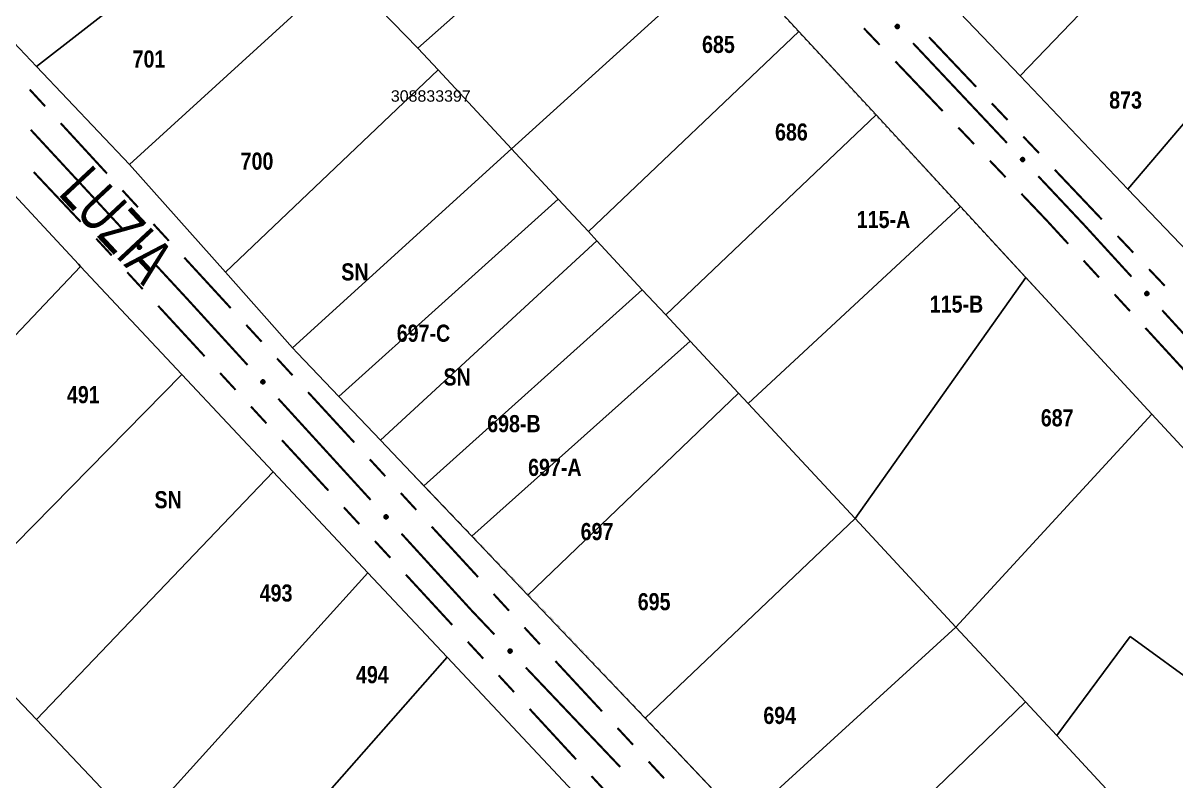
# Model space of a CAD drawing. Extents: x 201549 to 203722, y 4857623 to 4859778.
# Drawn here: x 202833.5 to 202934.5, y 4858738.3 to 4858804.6 of the extents above; entities that cross this region are included whole.
import ezdxf
from ezdxf.enums import TextEntityAlignment as Align

# ---------------------------------------------------------------- set-up
doc = ezdxf.new("R2010")
doc.units = 0
doc.header["$LTSCALE"] = 1.5
doc.header["$MEASUREMENT"] = 0
for name, color, linetype in [('CD-MALHA-LOTES', 40, 'CONTINUOUS'), ('CD_TXT_QUADRA', 1, 'CONTINUOUS'), ('RU-QUADRAS', 6, 'CONTINUOUS'), ('SV-EIXO-RUA-N-PAV', 6, 'CONTINUOUS'), ('SV-RUA-NAO-PAV-S-GUIA-C-GUIA', 7, 'CONTINUOUS'), ('SV-TXT-RUA-N-PAV-S-GUIA-C-GUIA', 7, 'CONTINUOUS'), ('Th_NmrPort', 1, 'CONTINUOUS')]:
    doc.layers.add(name, color=color, linetype=linetype)
doc.styles.add('ARIAL', font='ARIAL.TTF')
doc.styles.add('MONOTXT', font='ARIAL.TTF', dxfattribs={"height": 0.2})
doc.styles.get("Standard").update_dxf_attribs({"font": 'swisscbo.ttf'})

msp = doc.modelspace()

# ---------------------------------------------------------------- linework, layer by layer
at = {"layer": 'CD-MALHA-LOTES', "linetype": 'Continuous'}
for p, q in [((202817.71, 4858818.74), (202834.73, 4858800.82)), ((202887.16, 4858819.38), (202868.12, 4858802.43)), ((202920.84, 4858800), (202937.64, 4858817.46)), ((202834.73, 4858800.82), (202854.62, 4858816.31)), ((202876.32, 4858793.61), (202895.19, 4858810.73)), ((202901.48, 4858803.9), (202895.19, 4858810.73)), ((202861.5, 4858809.25), (202842.88, 4858792.25)), ((202868.12, 4858802.43), (202862.17, 4858808.56)), ((202913.31, 4858807.9), (202920.84, 4858800)), ((202883.05, 4858786.37), (202901.48, 4858803.9)), ((202908.23, 4858796.58), (202901.48, 4858803.9)), ((202869.89, 4858800.53), (202868.12, 4858802.43)), ((202842.88, 4858792.25), (202834.73, 4858800.82)), ((202851.27, 4858782.82), (202869.89, 4858800.53)), ((202869.89, 4858800.53), (202876.32, 4858793.61)), ((202920.84, 4858800), (202930.29, 4858790.07)), ((202930.29, 4858790.07), (202938.33, 4858799.57)), ((202889.82, 4858779.07), (202908.23, 4858796.58)), ((202915.62, 4858788.56), (202908.23, 4858796.58)), ((202857.15, 4858776.2), (202876.32, 4858793.61)), ((202880.4, 4858789.21), (202876.32, 4858793.61)), ((202838.39, 4858783.5), (202829.26, 4858793.34)), ((202842.88, 4858792.25), (202851.27, 4858782.82)), ((202930.29, 4858790.07), (202938.47, 4858781.5)), ((202861.2, 4858771.92), (202880.4, 4858789.21)), ((202880.4, 4858789.21), (202883.05, 4858786.37)), ((202897.04, 4858771.31), (202915.62, 4858788.56)), ((202921.34, 4858782.35), (202915.62, 4858788.56)), ((202883.79, 4858785.57), (202883.05, 4858786.37)), ((202864.83, 4858768.1), (202883.79, 4858785.57)), ((202883.79, 4858785.57), (202887.77, 4858781.28)), ((202817.83, 4858761.43), (202838.57, 4858783.31)), ((202838.57, 4858783.31), (202838.39, 4858783.5)), ((202847.44, 4858773.86), (202838.57, 4858783.31)), ((202851.27, 4858782.82), (202857.15, 4858776.2)), ((202906.4, 4858761.24), (202921.34, 4858782.35)), ((202932.38, 4858770.38), (202921.34, 4858782.35)), ((202868.65, 4858764.09), (202887.77, 4858781.28)), ((202887.77, 4858781.28), (202889.82, 4858779.07)), ((202889.82, 4858779.07), (202891.97, 4858776.76)), ((202857.15, 4858776.2), (202857.58, 4858775.72)), ((202891.97, 4858776.76), (202872.83, 4858759.7)), ((202891.97, 4858776.76), (202896.19, 4858772.22)), ((202857.58, 4858775.72), (202861.2, 4858771.92)), ((202826.37, 4858752.42), (202847.44, 4858773.86)), ((202855.45, 4858765.32), (202847.44, 4858773.86)), ((202877.75, 4858754.53), (202896.19, 4858772.22)), ((202896.19, 4858772.22), (202897.04, 4858771.31)), ((202861.2, 4858771.92), (202864.83, 4858768.1)), ((202897.04, 4858771.31), (202906.4, 4858761.24)), ((202915.23, 4858751.73), (202932.38, 4858770.38)), ((202950.96, 4858750.21), (202932.38, 4858770.38)), ((202864.83, 4858768.1), (202868.65, 4858764.09)), ((202834.72, 4858743.63), (202855.45, 4858765.32)), ((202863.74, 4858756.49), (202855.45, 4858765.32)), ((202872.83, 4858759.7), (202868.65, 4858764.09)), ((202906.4, 4858761.24), (202888.01, 4858743.75)), ((202915.23, 4858751.73), (202906.4, 4858761.24)), ((202872.83, 4858759.7), (202877.75, 4858754.53)), ((202843.63, 4858734.24), (202863.74, 4858756.49)), ((202870.68, 4858749.09), (202863.74, 4858756.49)), ((202888.01, 4858743.75), (202877.75, 4858754.53)), ((202826.37, 4858752.42), (202834.72, 4858743.63)), ((202896.58, 4858734.74), (202915.23, 4858751.73)), ((202915.23, 4858751.73), (202921.31, 4858745.19)), ((202924.05, 4858742.24), (202930.49, 4858750.92)), ((202930.49, 4858750.92), (202944.61, 4858740.57)), ((202850.87, 4858726.6), (202870.68, 4858749.09)), ((202885.27, 4858733.55), (202870.68, 4858749.09)), ((202903.25, 4858727.73), (202921.31, 4858745.19)), ((202921.31, 4858745.19), (202924.05, 4858742.24)), ((202841.94, 4858736.02), (202834.72, 4858743.63)), ((202888.01, 4858743.75), (202896.58, 4858734.74)), ((202924.05, 4858742.24), (202928.73, 4858737.2))]:
    msp.add_line(p, q, dxfattribs=at)
at = {"layer": 'RU-QUADRAS', "linetype": 'Continuous'}
for points in [[(202833.56, 4858893.5, 0.01, 0.01, 0), (202859.34, 4858938.88, 0.01, 0.01, 0), (202894.55, 4858898.22, 0.01, 0.01, 0), (202912.36, 4858880.37, 0.01, 0.01, 0), (202944.78, 4858844.65, 0.01, 0.01, 0), (202990.3, 4858800.99, 0.01, 0.01, 0), (202962.14, 4858756.66, 0.01, 0.01, 0), (202897.34, 4858824.65, 0.01, 0.01, 0), (202869.4, 4858853.15, 0.01, 0.01, 0)], [(202691.76, 4858854.16, 0.01, 0.01, 0), (202714.06, 4858882.27, 0.01, 0.01, 0), (202711.74, 4858884.62, 0.01, 0.01, 0), (202727.86, 4858902.33, 0.01, 0.01, 0), (202838.39, 4858783.5, 0.01, 0.01, 0), (202894.7, 4858723.5, 0.01, 0.01, 0), (202921.51, 4858692.53, 0.01, 0.01, 0), (202903.46, 4858666.12, 0.01, 0.01, 0), (202902.04, 4858667.88, 0.01, 0.01, 0), (202888.64, 4858647.32, 0.01, 0.01, 0), (202830.24, 4858705.67, 0.01, 0.01, 0), (202713, 4858831.99, 0.01, 0.01, 0)], [(202791.77, 4858846.04, 0.01, 0.01, 0), (202826.56, 4858880.91, 0.01, 0.01, 0), (202868.5, 4858839.49, 0.01, 0.01, 0), (202950.96, 4858750.21, 0.01, 0.01, 0), (202944.61, 4858740.57, 0.01, 0.01, 0), (202949.2, 4858737.21, 0.01, 0.01, 0), (202944.37, 4858730.36, 0.01, 0.01, 0), (202942, 4858732.1, 0.01, 0.01, 0), (202929.25, 4858712.99, 0.01, 0.01, 0), (202931.6, 4858710.9, 0.01, 0.01, 0), (202925.06, 4858704.36, 0.01, 0.01, 0.0049778174), (202857.58, 4858775.72, 0.01, 0.01, 0), (202842.88, 4858792.25, 0.01, 0.01, 0)], [(202661.4, 4858799.58, 0.01, 0.01, 0), (202688.71, 4858841.53, 0.01, 0.01, 0), (202804.15, 4858719.63, 0.01, 0.01, 0), (202884.93, 4858635.86, 0.01, 0.01, 0), (202855.53, 4858589.33, 0.01, 0.01, 0.002334857)]]:
    msp.add_lwpolyline(points, format="xyseb", close=True, dxfattribs=at)
at = {"layer": 'SV-EIXO-RUA-N-PAV'}
for points in [[(202910.117061, 4858804.14684), (202910.068159, 4858804.147628), (202910.026291, 4858804.158306), (202909.993935, 4858804.177262), (202909.96971, 4858804.201469), (202909.947716, 4858804.229025), (202909.931672, 4858804.261699), (202909.921897, 4858804.301909), (202909.922343, 4858804.35097), (202909.9361, 4858804.39314), (202909.952988, 4858804.425856), (202909.976775, 4858804.45257), (202910.003902, 4858804.473487), (202910.038393, 4858804.489031), (202910.079238, 4858804.498539), (202910.12856, 4858804.496896), (202910.169534, 4858804.486147), (202910.20035, 4858804.466989), (202910.227054, 4858804.442906), (202910.249171, 4858804.414504), (202910.264736, 4858804.38234), (202910.274235, 4858804.341198), (202910.271968, 4858804.292538), (202910.261713, 4858804.251549), (202910.242994, 4858804.220473), (202910.218691, 4858804.194716), (202910.191321, 4858804.172321), (202910.159148, 4858804.154825), (202910.117061, 4858804.14684)], [(202921.082896, 4858792.49564), (202921.033994, 4858792.496428), (202920.992126, 4858792.507106), (202920.95977, 4858792.526062), (202920.935545, 4858792.550269), (202920.913552, 4858792.577825), (202920.897507, 4858792.610499), (202920.887732, 4858792.650709), (202920.888179, 4858792.69977), (202920.901935, 4858792.74194), (202920.918823, 4858792.774656), (202920.94261, 4858792.80137), (202920.969737, 4858792.822287), (202921.004228, 4858792.837831), (202921.045073, 4858792.847339), (202921.094395, 4858792.845696), (202921.135369, 4858792.834947), (202921.166185, 4858792.815789), (202921.192889, 4858792.791706), (202921.215006, 4858792.763304), (202921.230571, 4858792.73114), (202921.24007, 4858792.689998), (202921.237803, 4858792.641338), (202921.227548, 4858792.600349), (202921.208829, 4858792.569273), (202921.184526, 4858792.543516), (202921.157156, 4858792.521121), (202921.124983, 4858792.503625), (202921.082896, 4858792.49564)], [(202843.747297, 4858784.819942), (202843.698403, 4858784.821153), (202843.65663, 4858784.832193), (202843.624438, 4858784.851428), (202843.600424, 4858784.875843), (202843.578669, 4858784.903588), (202843.562908, 4858784.9364), (202843.553481, 4858784.976693), (202843.554352, 4858785.025748), (202843.568473, 4858785.067798), (202843.585642, 4858785.100367), (202843.609659, 4858785.126874), (202843.636966, 4858785.147556), (202843.671591, 4858785.162801), (202843.712517, 4858785.171955), (202843.761823, 4858785.169886), (202843.802702, 4858785.158782), (202843.833351, 4858785.139359), (202843.859846, 4858785.115046), (202843.881716, 4858785.086454), (202843.897002, 4858785.054156), (202843.906145, 4858785.012933), (202843.903458, 4858784.964296), (202843.892849, 4858784.923397), (202843.873862, 4858784.892484), (202843.849337, 4858784.866938), (202843.821774, 4858784.84478), (202843.789451, 4858784.827563), (202843.747297, 4858784.819942)], [(202931.96059, 4858780.764827), (202931.911704, 4858780.766318), (202931.869995, 4858780.777596), (202931.837914, 4858780.797016), (202931.814039, 4858780.821568), (202931.792444, 4858780.849437), (202931.77687, 4858780.882339), (202931.767674, 4858780.922684), (202931.768826, 4858780.971734), (202931.783187, 4858781.013702), (202931.800543, 4858781.046173), (202931.824711, 4858781.072541), (202931.852136, 4858781.093067), (202931.886847, 4858781.108114), (202931.927825, 4858781.117034), (202931.977118, 4858781.114682), (202932.017933, 4858781.103345), (202932.04847, 4858781.083747), (202932.074826, 4858781.059282), (202932.096532, 4858781.030566), (202932.111633, 4858780.998181), (202932.12054, 4858780.956907), (202932.117575, 4858780.908285), (202932.106732, 4858780.867448), (202932.087568, 4858780.836644), (202932.062898, 4858780.811239), (202932.035209, 4858780.789239), (202932.002787, 4858780.772207), (202931.96059, 4858780.764827)], [(202854.562244, 4858773.029667), (202854.513359, 4858773.031207), (202854.471661, 4858773.042526), (202854.439599, 4858773.061977), (202854.415749, 4858773.086553), (202854.394181, 4858773.114444), (202854.37864, 4858773.147361), (202854.369484, 4858773.187716), (202854.370684, 4858773.236764), (202854.385087, 4858773.278718), (202854.402475, 4858773.311171), (202854.426669, 4858773.337516), (202854.454115, 4858773.358014), (202854.488841, 4858773.373027), (202854.529827, 4858773.381907), (202854.579118, 4858773.379506), (202854.619922, 4858773.368128), (202854.65044, 4858773.3485), (202854.676771, 4858773.324009), (202854.698449, 4858773.295271), (202854.713518, 4858773.262871), (202854.722384, 4858773.221588), (202854.71937, 4858773.17297), (202854.708487, 4858773.132143), (202854.689292, 4858773.101358), (202854.664597, 4858773.075977), (202854.636886, 4858773.054005), (202854.604448, 4858773.037005), (202854.562244, 4858773.029667)], [(202865.347832, 4858761.211416), (202865.298948, 4858761.212955), (202865.25725, 4858761.224275), (202865.225188, 4858761.243726), (202865.201338, 4858761.268302), (202865.17977, 4858761.296192), (202865.164229, 4858761.329109), (202865.155073, 4858761.369464), (202865.156273, 4858761.418512), (202865.170676, 4858761.460467), (202865.188064, 4858761.49292), (202865.212258, 4858761.519264), (202865.239704, 4858761.539763), (202865.27443, 4858761.554775), (202865.315416, 4858761.563655), (202865.364707, 4858761.561254), (202865.405511, 4858761.549877), (202865.436028, 4858761.530248), (202865.46236, 4858761.505757), (202865.484038, 4858761.47702), (202865.499107, 4858761.44462), (202865.507973, 4858761.403337), (202865.504959, 4858761.354718), (202865.494076, 4858761.313891), (202865.474881, 4858761.283106), (202865.450186, 4858761.257726), (202865.422475, 4858761.235753), (202865.390037, 4858761.218753), (202865.347832, 4858761.211416)], [(202876.208187, 4858749.459797), (202876.159282, 4858749.460374), (202876.117368, 4858749.470871), (202876.08493, 4858749.489687), (202876.060601, 4858749.513788), (202876.038488, 4858749.541249), (202876.022302, 4858749.573854), (202876.012353, 4858749.61402), (202876.012588, 4858749.663083), (202876.026162, 4858749.705312), (202876.042908, 4858749.738101), (202876.066579, 4858749.764917), (202876.093615, 4858749.785952), (202876.128039, 4858749.801645), (202876.168843, 4858749.81133), (202876.218171, 4858749.8099), (202876.259192, 4858749.799328), (202876.290089, 4858749.780304), (202876.316898, 4858749.756336), (202876.339137, 4858749.72803), (202876.354841, 4858749.695934), (202876.364518, 4858749.654833), (202876.362462, 4858749.606164), (202876.352384, 4858749.565131), (202876.3338, 4858749.533975), (202876.309609, 4858749.508113), (202876.282336, 4858749.485599), (202876.250238, 4858749.467964), (202876.208187, 4858749.459797)]]:
    msp.add_lwpolyline(points, close=True, dxfattribs=at)
for points in [[(202910.242994, 4858804.220473), (202909.976775, 4858804.45257)], [(202910.250535, 4858804.239066), (202909.992772, 4858804.461174)], [(202910.261713, 4858804.251549), (202910.003902, 4858804.473487)], [(202910.266083, 4858804.274311), (202910.025153, 4858804.478534)], [(202910.271968, 4858804.292538), (202910.038393, 4858804.489031)], [(202910.269356, 4858804.318616), (202910.061275, 4858804.491919)], [(202910.274235, 4858804.341198), (202910.079238, 4858804.498539)], [(202910.263978, 4858804.364148), (202910.109554, 4858804.492387)], [(202910.264736, 4858804.38234), (202910.12856, 4858804.496896)], [(202910.253516, 4858804.401147), (202910.153801, 4858804.487185)], [(202910.249171, 4858804.414504), (202910.169534, 4858804.486147)], [(202910.117061, 4858804.14684), (202909.921897, 4858804.301909)], [(202910.159148, 4858804.154825), (202909.922343, 4858804.35097)], [(202910.138838, 4858804.152677), (202909.925905, 4858804.325162)], [(202910.068159, 4858804.147628), (202909.931672, 4858804.261699)], [(202910.172095, 4858804.167114), (202909.932043, 4858804.368415)], [(202910.090441, 4858804.148352), (202909.932159, 4858804.276707)], [(202910.191321, 4858804.172321), (202909.9361, 4858804.39314)], [(202910.044266, 4858804.153612), (202909.94648, 4858804.239592)], [(202910.201613, 4858804.185526), (202909.946655, 4858804.404654)], [(202910.026291, 4858804.158306), (202909.947716, 4858804.229025)], [(202910.218691, 4858804.194716), (202909.952988, 4858804.425856)], [(202910.229376, 4858804.209782), (202909.967989, 4858804.439723)], [(202921.082896, 4858792.49564), (202920.887732, 4858792.650709)], [(202921.124983, 4858792.503625), (202920.888179, 4858792.69977)], [(202921.104673, 4858792.501477), (202920.89174, 4858792.673962)], [(202921.033994, 4858792.496428), (202920.897507, 4858792.610499)], [(202921.137931, 4858792.515914), (202920.897878, 4858792.717215)], [(202921.056276, 4858792.497152), (202920.897995, 4858792.625507)], [(202921.157156, 4858792.521121), (202920.901935, 4858792.74194)], [(202921.010101, 4858792.502412), (202920.912315, 4858792.588392)], [(202921.167448, 4858792.534326), (202920.91249, 4858792.753454)], [(202920.992126, 4858792.507106), (202920.913552, 4858792.577825)], [(202921.184526, 4858792.543516), (202920.918823, 4858792.774656)], [(202921.195211, 4858792.558582), (202920.933824, 4858792.788523)], [(202921.208829, 4858792.569273), (202920.94261, 4858792.80137)], [(202921.21637, 4858792.587866), (202920.958607, 4858792.809975)], [(202921.227548, 4858792.600349), (202920.969737, 4858792.822287)], [(202921.231918, 4858792.623111), (202920.990988, 4858792.827334)], [(202921.237803, 4858792.641338), (202921.004228, 4858792.837831)], [(202921.235191, 4858792.667416), (202921.02711, 4858792.840719)], [(202921.24007, 4858792.689998), (202921.045073, 4858792.847339)], [(202921.229814, 4858792.712948), (202921.075389, 4858792.841187)], [(202921.230571, 4858792.73114), (202921.094395, 4858792.845696)], [(202921.219351, 4858792.749947), (202921.119636, 4858792.835985)], [(202921.215006, 4858792.763304), (202921.135369, 4858792.834947)], [(202843.747297, 4858784.819942), (202843.553481, 4858784.976693)], [(202843.789451, 4858784.827563), (202843.554352, 4858785.025748)], [(202843.769123, 4858784.825591), (202843.55769, 4858784.999911)], [(202843.698403, 4858784.821153), (202843.562908, 4858784.9364)], [(202843.720691, 4858784.821684), (202843.563525, 4858784.951404)], [(202843.802505, 4858784.83974), (202843.564201, 4858785.043109)], [(202843.821774, 4858784.84478), (202843.568473, 4858785.067798)], [(202843.674563, 4858784.827344), (202843.577524, 4858784.914165)], [(202843.65663, 4858784.832193), (202843.578669, 4858784.903588)], [(202843.83218, 4858784.857895), (202843.579127, 4858785.07922)], [(202843.849337, 4858784.866938), (202843.585642, 4858785.100367)], [(202843.860152, 4858784.881911), (202843.600763, 4858785.114104)], [(202843.873862, 4858784.892484), (202843.609659, 4858785.126874)], [(202843.881563, 4858784.91101), (202843.62573, 4858785.13534)], [(202843.892849, 4858784.923397), (202843.636966, 4858785.147556)], [(202843.897415, 4858784.94612), (202843.65826, 4858785.152419)], [(202843.903458, 4858784.964296), (202843.671591, 4858785.162801)], [(202843.901071, 4858784.990394), (202843.694497, 4858785.165491)], [(202843.906145, 4858785.012933), (202843.712517, 4858785.171955)], [(202843.896088, 4858785.035972), (202843.742778, 4858785.165541)], [(202843.897002, 4858785.054156), (202843.761823, 4858785.169886)], [(202843.885946, 4858785.073059), (202843.786978, 4858785.159956)], [(202843.881716, 4858785.086454), (202843.802702, 4858785.158782)], [(202931.96059, 4858780.764827), (202931.767674, 4858780.922684)], [(202932.002787, 4858780.772207), (202931.768826, 4858780.971734)], [(202931.982448, 4858780.770351), (202931.772016, 4858780.945878)], [(202931.911704, 4858780.766318), (202931.77687, 4858780.882339)], [(202931.933995, 4858780.766722), (202931.777574, 4858780.897338)], [(202932.01591, 4858780.784309), (202931.778774, 4858780.989038)], [(202932.035209, 4858780.789239), (202931.783187, 4858781.013702)], [(202931.8879, 4858780.772645), (202931.791359, 4858780.860021)], [(202931.869995, 4858780.777596), (202931.792444, 4858780.849437)], [(202932.045689, 4858780.802294), (202931.793906, 4858781.025063)], [(202932.062898, 4858780.811239), (202931.800543, 4858781.046173)], [(202932.073798, 4858780.826149), (202931.815742, 4858781.059823)], [(202932.087568, 4858780.836644), (202931.824711, 4858781.072541)], [(202932.095376, 4858780.855126), (202931.84083, 4858781.080915)], [(202932.106732, 4858780.867448), (202931.852136, 4858781.093067)], [(202932.111428, 4858780.890144), (202931.873458, 4858781.097808)], [(202932.117575, 4858780.908285), (202931.886847, 4858781.108114)], [(202932.115337, 4858780.934397), (202931.909768, 4858781.110673)], [(202932.12054, 4858780.956907), (202931.927825, 4858781.117034)], [(202932.110615, 4858780.980002), (202931.958049, 4858781.110446)], [(202932.111633, 4858780.998181), (202931.977118, 4858781.114682)], [(202932.100685, 4858781.017147), (202932.002216, 4858781.104609)], [(202932.096532, 4858781.030566), (202932.017933, 4858781.103345)], [(202854.562244, 4858773.029667), (202854.369484, 4858773.187716)], [(202854.604448, 4858773.037005), (202854.370684, 4858773.236764)], [(202854.584107, 4858773.03517), (202854.373849, 4858773.210905)], [(202854.53565, 4858773.031588), (202854.379358, 4858773.16236)], [(202854.617583, 4858773.049094), (202854.38065, 4858773.254058)], [(202854.636886, 4858773.054005), (202854.385087, 4858773.278718)], [(202854.647379, 4858773.06705), (202854.395817, 4858773.290068)], [(202854.664597, 4858773.075977), (202854.402475, 4858773.311171)], [(202854.675512, 4858773.090878), (202854.417688, 4858773.324806)], [(202854.689292, 4858773.101358), (202854.426669, 4858773.337516)], [(202854.697118, 4858773.119832), (202854.442797, 4858773.345874)], [(202854.708487, 4858773.132143), (202854.454115, 4858773.358014)], [(202854.713205, 4858773.154835), (202854.475441, 4858773.362734)], [(202854.71937, 4858773.17297), (202854.488841, 4858773.373027)], [(202854.717159, 4858773.199084), (202854.511764, 4858773.375563)], [(202854.722384, 4858773.221588), (202854.529827, 4858773.381907)], [(202854.712481, 4858773.244694), (202854.560045, 4858773.375289)], [(202854.713518, 4858773.262871), (202854.579118, 4858773.379506)], [(202854.702588, 4858773.281849), (202854.604206, 4858773.369408)], [(202854.698449, 4858773.295271), (202854.619922, 4858773.368128)], [(202854.513359, 4858773.031207), (202854.37864, 4858773.147361)], [(202854.489561, 4858773.037557), (202854.393107, 4858773.125028)], [(202854.471661, 4858773.042526), (202854.394181, 4858773.114444)], [(202865.347832, 4858761.211416), (202865.155073, 4858761.369464)], [(202865.390037, 4858761.218753), (202865.156273, 4858761.418512)], [(202865.369696, 4858761.216918), (202865.159438, 4858761.392653)], [(202865.298948, 4858761.212955), (202865.164229, 4858761.329109)], [(202865.321239, 4858761.213336), (202865.164947, 4858761.344108)], [(202865.403172, 4858761.230842), (202865.166239, 4858761.435806)], [(202865.422475, 4858761.235753), (202865.170676, 4858761.460467)], [(202865.27515, 4858761.219305), (202865.178696, 4858761.306777)], [(202865.25725, 4858761.224275), (202865.17977, 4858761.296192)], [(202865.432968, 4858761.248799), (202865.181406, 4858761.471817)], [(202865.450186, 4858761.257726), (202865.188064, 4858761.49292)], [(202865.461101, 4858761.272626), (202865.203277, 4858761.506555)], [(202865.474881, 4858761.283106), (202865.212258, 4858761.519264)], [(202865.482707, 4858761.301581), (202865.228386, 4858761.527623)], [(202865.494076, 4858761.313891), (202865.239704, 4858761.539763)], [(202865.498794, 4858761.336583), (202865.26103, 4858761.544483)], [(202865.504959, 4858761.354718), (202865.27443, 4858761.554775)], [(202865.502748, 4858761.380832), (202865.297353, 4858761.557311)], [(202865.507973, 4858761.403337), (202865.315416, 4858761.563655)], [(202865.49807, 4858761.426442), (202865.345634, 4858761.557037)], [(202865.499107, 4858761.44462), (202865.364707, 4858761.561254)], [(202865.488177, 4858761.463597), (202865.389795, 4858761.551156)], [(202865.484038, 4858761.47702), (202865.405511, 4858761.549877)], [(202876.208187, 4858749.459797), (202876.012353, 4858749.61402)], [(202876.250238, 4858749.467964), (202876.012588, 4858749.663083)], [(202876.229938, 4858749.465728), (202876.016261, 4858749.637291)], [(202876.263133, 4858749.480309), (202876.022211, 4858749.68057)], [(202876.159282, 4858749.460374), (202876.022302, 4858749.573854)], [(202876.18156, 4858749.461194), (202876.022725, 4858749.588864)], [(202876.282336, 4858749.485599), (202876.026162, 4858749.705312)], [(202876.29257, 4858749.498848), (202876.036667, 4858749.716871)], [(202876.135363, 4858749.466255), (202876.037205, 4858749.55181)], [(202876.117368, 4858749.470871), (202876.038488, 4858749.541249)], [(202876.309609, 4858749.508113), (202876.042908, 4858749.738101)], [(202876.320228, 4858749.523225), (202876.057849, 4858749.752033)], [(202876.3338, 4858749.533975), (202876.066579, 4858749.764917)], [(202876.34126, 4858749.552599), (202876.082539, 4858749.773591)], [(202876.352384, 4858749.565131), (202876.093615, 4858749.785952)], [(202876.356655, 4858749.587912), (202876.114844, 4858749.791091)], [(202876.362462, 4858749.606164), (202876.128039, 4858749.801645)], [(202876.359737, 4858749.63223), (202876.150908, 4858749.804632)], [(202876.364518, 4858749.654833), (202876.168843, 4858749.81133)], [(202876.354163, 4858749.677739), (202876.199185, 4858749.805308)], [(202876.354841, 4858749.695934), (202876.218171, 4858749.8099)], [(202876.34354, 4858749.714692), (202876.243454, 4858749.800298)], [(202876.339137, 4858749.72803), (202876.259192, 4858749.799328)]]:
    msp.add_lwpolyline(points, dxfattribs=at)
at = {"layer": 'SV-EIXO-RUA-N-PAV', "const_width": 0.18}
for points in [[(202919.693854, 4858794.132113), (202911.469478, 4858802.870513)], [(202842.372458, 4858786.468366), (202834.223954, 4858795.277559)], [(202926.464272, 4858786.938544), (202922.435313, 4858791.219313)], [(202926.546222, 4858786.848927), (202926.464272, 4858786.938544)], [(202930.595205, 4858782.421091), (202926.546222, 4858786.848927)], [(202847.930073, 4858780.460134), (202845.088626, 4858783.531968)], [(202848.479805, 4858779.857768), (202847.930073, 4858780.460134)], [(202853.1985, 4858774.687282), (202848.479805, 4858779.857768)], [(202941.392495, 4858770.613528), (202933.294528, 4858779.4692)], [(202863.984089, 4858762.869031), (202855.894897, 4858771.73272)], [(202872.786014, 4858753.224368), (202866.680486, 4858759.914468)], [(202873.435062, 4858752.540704), (202872.786014, 4858753.224368)], [(202874.812079, 4858751.090247), (202873.435062, 4858752.540704)], [(202885.828209, 4858739.486589), (202877.566111, 4858748.189332)]]:
    msp.add_lwpolyline(points, dxfattribs=at)
at = {"layer": 'SV-RUA-NAO-PAV-S-GUIA-C-GUIA', "const_width": 0.18}
for points in [[(202907.17195, 4858804.16708), (202908.550526, 4858802.718106)], [(202912.871002, 4858803.395779), (202916.998724, 4858799.041251)], [(202909.929103, 4858801.269131), (202914.064832, 4858796.922208)], [(202835.483774, 4858797.334588), (202834.130079, 4858798.806833)], [(202918.374631, 4858797.589742), (202919.750538, 4858796.138232)], [(202840.898558, 4858791.445605), (202836.83747, 4858795.862342)], [(202915.443408, 4858795.473233), (202916.821985, 4858794.024259)], [(202921.126445, 4858794.686723), (202922.502353, 4858793.235214)], [(202918.200561, 4858792.575284), (202919.579137, 4858791.12631)], [(202838.594876, 4858787.214562), (202834.481103, 4858791.58227)], [(202923.87826, 4858791.783705), (202928.005982, 4858787.429177)], [(202843.60595, 4858788.501113), (202842.252254, 4858789.973359)], [(202920.957714, 4858789.677335), (202923.025579, 4858787.503874)], [(202923.025579, 4858787.503874), (202923.176068, 4858787.345699)], [(202923.176068, 4858787.345699), (202925.056951, 4858785.296312)], [(202846.313342, 4858785.556622), (202844.959646, 4858787.028867)], [(202841.309406, 4858784.276686), (202839.954183, 4858785.747526)], [(202929.381889, 4858785.977668), (202930.757797, 4858784.526158)], [(202851.728125, 4858779.667639), (202847.667037, 4858784.084376)], [(202926.40929, 4858783.82282), (202927.761629, 4858782.349327)], [(202844.019851, 4858781.335005), (202842.664628, 4858782.805845)], [(202932.133704, 4858783.074649), (202933.509611, 4858781.62314)], [(202929.113968, 4858780.875835), (202930.466307, 4858779.402343)], [(202849.440741, 4858775.451643), (202845.375073, 4858779.864164)], [(202854.435517, 4858776.723147), (202853.081821, 4858778.195393)], [(202931.818646, 4858777.928851), (202935.875663, 4858773.508374)], [(202857.142909, 4858773.778656), (202855.789213, 4858775.250902)], [(202852.151186, 4858772.509962), (202850.795964, 4858773.980802)], [(202862.557692, 4858767.889673), (202858.496604, 4858772.30641)], [(202854.861631, 4858769.568281), (202853.506409, 4858771.039121)], [(202860.282522, 4858763.684919), (202856.216854, 4858768.09744)], [(202865.265084, 4858764.945182), (202863.911388, 4858766.417427)], [(202867.972476, 4858762.00069), (202866.61878, 4858763.472936)], [(202862.992967, 4858760.743238), (202861.637744, 4858762.214079)], [(202873.387259, 4858756.111707), (202869.326172, 4858760.528445)], [(202865.703412, 4858757.801557), (202864.348189, 4858759.272398)], [(202871.124302, 4858751.918195), (202867.058635, 4858756.330717)], [(202876.094651, 4858753.167216), (202874.740955, 4858754.639462)], [(202878.802043, 4858750.222724), (202877.448347, 4858751.69497)], [(202873.834747, 4858748.976514), (202872.479525, 4858750.447355)], [(202884.239868, 4858744.355017), (202880.160552, 4858748.754923)], [(202876.545193, 4858746.034833), (202875.18997, 4858747.505674)], [(202881.966083, 4858740.151471), (202877.900415, 4858744.563993)], [(202886.959413, 4858741.421745), (202885.599641, 4858742.888381)], [(202889.678957, 4858738.488474), (202888.319185, 4858739.95511)], [(202884.341127, 4858737.573805), (202883.321306, 4858738.680631)]]:
    msp.add_lwpolyline(points, dxfattribs=at)

# ---------------------------------------------------------------- texts
at = {"layer": 'CD_TXT_QUADRA', "color": 7, "linetype": 'Continuous', "style": 'MONOTXT'}
msp.add_text('308833397', height=1, dxfattribs=at).set_placement((202865.75, 4858797.74))
at = {"layer": 'SV-TXT-RUA-N-PAV-S-GUIA-C-GUIA', "style": 'ARIAL', "width": 0.7}
msp.add_text('LUZIA', height=4, rotation=313, dxfattribs=at).set_placement((202836.529388, 4858789.648935))
at = {"layer": 'Th_NmrPort', "color": 1}
for s, p in [('685', (202892.998554, 4858802.757271)), ('701', (202843.138554, 4858801.477271)), ('873', (202928.648554, 4858797.887271)), ('686', (202899.388554, 4858795.087271)), ('700', (202852.598554, 4858792.537271)), ('115-A', (202906.548554, 4858787.427271)), ('SN', (202861.408554, 4858782.837271)), ('115-B', (202912.938554, 4858780.017271)), ('697-C', (202866.268554, 4858777.467271)), ('SN', (202870.358554, 4858773.637271)), ('491', (202837.388554, 4858772.087271)), ('698-B', (202874.188554, 4858769.547271)), ('687', (202922.658554, 4858770.057271)), ('697-A', (202877.768554, 4858765.717271)), ('SN', (202845.058554, 4858762.887271)), ('697', (202882.368554, 4858760.097271)), ('493', (202854.268554, 4858754.717271)), ('695', (202887.368554, 4858753.957271)), ('494', (202862.698554, 4858747.567271)), ('694', (202898.368554, 4858743.997271))]:
    msp.add_text(s, height=1.5, dxfattribs=at).set_placement(p, align=Align.MIDDLE_LEFT)

doc.saveas('drawing.dxf')
